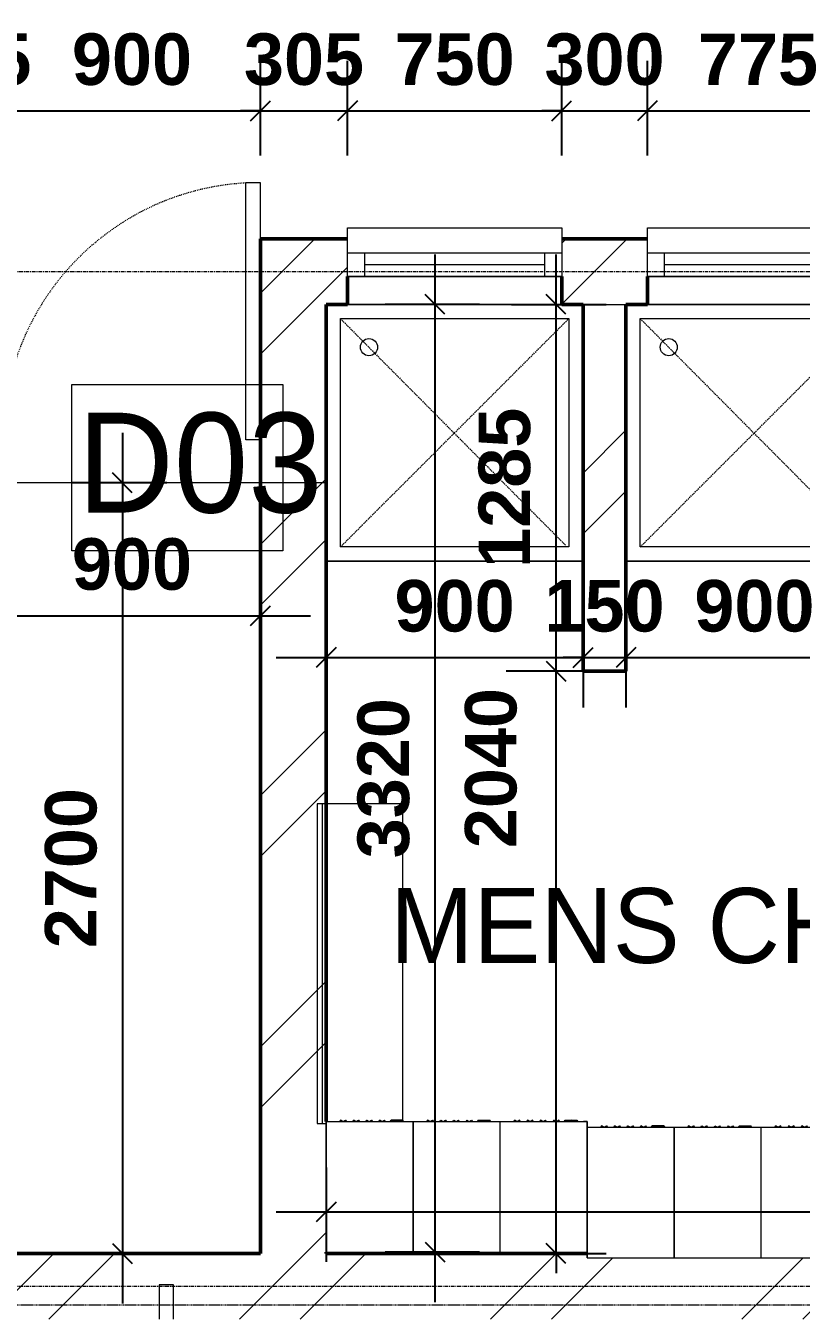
# Model space of a CAD drawing. Header units: inches. Extents: x 22 to 382261, y 22 to 371281.
# Drawn here: x 129322 to 132038, y 256378 to 260882 of the extents above; entities that cross this region are included whole.
import ezdxf

# ---------------------------------------------------------------- set-up
doc = ezdxf.new("R2010")
doc.units = ezdxf.units.IN
doc.header["$MEASUREMENT"] = 0
for name, pattern in [('Dash', [6.35, 3.175, -3.175]), ('Grid Line 1_2_', [22.225, 12.7, -3.175, 3.175, -3.175]), ('Hidden', [7.14375, 4.7625, -2.38125]), ('Hidden 1_8_', [4.7625, 3.175, -1.5875])]:
    doc.linetypes.add(name, pattern=pattern)
for name, color, linetype, lineweight in [('A-ANNO-DIMS', 211, 'Continuous', 9), ('A-AREA-IDEN', 2, 'Continuous', 9), ('A-DETL-HDLN', 90, 'Hidden 1_8_', 9), ('A-DOOR', 31, 'Continuous', 9), ('A-DOOR-HDLN', 31, 'Dash', 9), ('A-DOOR-IDEN', 31, 'Continuous', 9), ('A-FLOR', 192, 'Continuous', 9), ('A-GLAZ', 151, 'Continuous', 9), ('A-GLAZ-SILL', 1, 'Continuous', 9), ('A-WALL', 113, 'Continuous', 9), ('A-WALL-PATT', 111, 'Continuous', 9), ('G-IMPT', 8, 'Continuous', 9), ('I-WALL', 2, 'Continuous', 9), ('P-SANR-FIXT', 6, 'Continuous', 9), ('Q-CASE', 31, 'Continuous', 9), ('Q-SPCQ', 91, 'Continuous', 9), ('S-GRID', 1, 'Continuous', 9)]:
    doc.layers.add(name, color=color, linetype=linetype, lineweight=lineweight)
doc.styles.add('Arial_B_1', font='arialbd.ttf', dxfattribs={"height": 180.555556})
doc.styles.add('Gill Sans MT', font='GIL_____.TTF', dxfattribs={"height": 262.5})
doc.styles.add('Tw Cen MT Condensed', font='TCCM____.TTF', dxfattribs={"height": 1.35})
doc.dimstyles.new('1', dxfattribs={"dimscale": 304.8, "dimtxt": 178.545395, "dimasz": 0.227865, "dimexe": 0.574147, "dimexo": 0.0625, "dimgap": 0.287073, "dimtad": 1, "dimdec": 0, "dimzin": 0, "dimdsep": 46, "dimtxsty": 'Arial_B_1', "dimblk1": 'OBLIQUE', "dimblk2": 'OBLIQUE', "dimsah": 1, "dimcen": 0.09, "dimdle": 0.574147, "dimazin": 0, "dimtfac": 1, "dimtdec": 4, "dimtix": 1, "dimtmove": 0, "dimatfit": 3, "dimfxl": 0.574147, "dimfxlon": 1, "dimtvp": 1, "dimtolj": 1, "dimtzin": 0, "dimarcsym": 2})
doc.dimstyles.new('1_1', dxfattribs={"dimscale": 304.8, "dimtxt": 178.545395, "dimasz": 0.227865, "dimexe": 0.574147, "dimexo": 0.0625, "dimgap": 0.287073, "dimtad": 1, "dimdec": 0, "dimzin": 0, "dimdsep": 46, "dimtxsty": 'Arial_B_1', "dimblk1": 'OBLIQUE', "dimblk2": 'OBLIQUE', "dimsah": 1, "dimcen": 0.09, "dimdle": 0.574147, "dimazin": 0, "dimtfac": 1, "dimtdec": 4, "dimtix": 1, "dimtmove": 1, "dimatfit": 3, "dimfxl": 0.574147, "dimfxlon": 1, "dimtvp": 1, "dimtolj": 1, "dimtzin": 0, "dimarcsym": 2})
pattern_1 = [(45, (133937.6, 247897.3), (-440.033, 440.033), []), (45, (133937.6, 248564), (-440.033, 440.033), [])]

# ---------------------------------------------------------------- blocks, each defined once
blk = doc.blocks.new('Casework 9 - Casework 8-559231-01-Ground floor DIMENSION PLAN')
at = {"layer": 'Q-CASE'}
for p, q in [((-4098.8, 8573.2), (-4148.8, 8573.2)), ((-4148.8, 8573.2), (-4148.8, 8453.2)), ((-4098.8, 8453.2), (-4098.8, 8573.2))]:
    blk.add_line(p, q, dxfattribs=at)
blk = doc.blocks.new('Windows_Sgl_Plain - 750 by 600-438113-01-Ground floor DIMENSION PLAN')
at = {"layer": 'A-GLAZ'}
for p, q in [((-375, 9.5), (375, 9.5)), ((-375, -161), (-375, 9.5)), ((375, 9.5), (-375, 9.5)), ((-315, -73.5), (-315, 9.5)), ((315, 9.5), (315, -73.5)), ((375, 9.5), (375, -161)), ((-375, -73.5), (-375, -25.5)), ((-315, -32), (315, -32)), ((375, -25.5), (375, -73.5)), ((375, -73.5), (-375, -73.5)), ((375, -161), (-375, -161))]:
    blk.add_line(p, q, dxfattribs=at)
at = {"layer": 'A-GLAZ-SILL'}
for p, q in [((-375, -161), (-375, -124.7)), ((375, -124.7), (375, -161)), ((375, -161), (-375, -161))]:
    blk.add_line(p, q, dxfattribs=at)
blk = doc.blocks.new('Shower Tray _1_ - 900 x 1200mm Wide 2-V30-01-Ground floor DIMENSION PLAN')
at = {"layer": 'P-SANR-FIXT'}
for p, q in [((-450, 450), (-450, -450)), ((-375, 450), (-450, 450)), ((-450, -450), (-450, 450)), ((-450, 450), (-375, 450)), ((375, 450), (-375, 450)), ((-375, 450), (375, 450)), ((450, 450), (375, 450)), ((375, 450), (450, 450)), ((450, -450), (450, 450)), ((450, 450), (450, -450)), ((-400, -400), (-400, 400)), ((-400, 400), (400, 400)), ((400, 400), (400, -400)), ((400, -400), (-400, -400)), ((-450, -450), (450, -450)), ((450, -450), (-450, -450))]:
    blk.add_line(p, q, dxfattribs=at)
at = {"layer": 'P-SANR-FIXT', "linetype": 'Hidden'}
for p, q in [((-400, -400), (400, 400)), ((-400, 400), (389.3, -394.7))]:
    blk.add_line(p, q, dxfattribs=at)
at = {"layer": 'P-SANR-FIXT'}
blk.add_circle((-300, 300), 30, dxfattribs=at)
blk = doc.blocks.new('M_Single-Flush - 900 by 2100-683578-01-Ground floor DIMENSION PLAN')
at = {"layer": 'A-DOOR'}
for p, q in [((450, 975.2), (399, 975.2)), ((399, 75), (399, 975.2)), ((450, 75), (450, 975.2)), ((450, 75), (399, 75))]:
    blk.add_line(p, q, dxfattribs=at)
at = {"layer": 'A-DOOR-HDLN'}
blk.add_arc((450, 75), 901.7, 93.2424, 180, dxfattribs=at)
blk = doc.blocks.new('Locker08 - 12ZLKR08_dwg-783368-01-Ground floor DIMENSION PLAN')
at = {"layer": 'G-IMPT'}
for p, q in [((457.2, 914.4), (0, 914.4)), ((0, 914.4), (457.2, 914.4)), ((0, 914.4), (0, 609.6)), ((0, 914.4), (0, 609.6)), ((457.2, 914.4), (0, 914.4)), ((457.2, 914.4), (0, 914.4)), ((457.2, 914.4), (457.2, 609.6)), ((457.2, 914.4), (457.2, 901.7)), ((457.2, 901.7), (457.2, 622.3)), ((457.2, 866.5), (461.8, 863.1)), ((461.8, 863.1), (457.2, 866.5)), ((457.2, 854.9), (461.8, 863.1)), ((457.2, 854.9), (461.8, 846.6)), ((457.2, 843.2), (461.8, 846.6)), ((461.8, 846.6), (457.2, 843.2)), ((457.2, 820.8), (461.8, 817.4)), ((457.2, 820.8), (461.8, 817.4)), ((457.2, 809.2), (461.8, 817.4)), ((457.2, 809.2), (461.8, 800.9)), ((461.8, 800.9), (457.2, 797.4)), ((457.2, 797.4), (461.8, 800.9)), ((461.8, 771.7), (457.2, 775.1)), ((457.2, 775.1), (461.8, 771.7)), ((461.8, 771.7), (457.2, 763.4)), ((457.2, 763.4), (461.8, 755.2)), ((461.8, 755.2), (457.2, 751.7)), ((457.2, 751.7), (461.8, 755.2)), ((457.2, 729.4), (461.8, 726)), ((457.2, 729.4), (461.8, 726)), ((457.2, 717.7), (461.8, 726)), ((457.2, 717.7), (461.8, 709.5)), ((457.2, 706), (461.8, 709.5)), ((457.2, 706), (461.8, 709.5)), ((461.8, 680.3), (457.2, 683.7)), ((457.2, 683.7), (461.8, 680.3)), ((461.8, 680.3), (457.2, 672)), ((458.8, 688.9), (462.1, 686.4)), ((458.8, 682.5), (458.8, 688.9)), ((462.1, 646.4), (462.1, 686.4)), ((461.8, 663.7), (457.2, 672)), ((457.2, 660.3), (461.8, 663.7)), ((457.2, 660.3), (461.8, 663.7)), ((458.8, 669.1), (458.8, 674.8)), ((458.8, 643.9), (458.8, 661.5)), ((462.1, 646.4), (458.8, 643.9)), ((0, 609.6), (0, 304.8)), ((0, 609.6), (457.2, 609.6)), ((0, 609.6), (0, 304.8)), ((457.2, 609.6), (0, 609.6)), ((457.2, 609.6), (0, 609.6)), ((457.2, 622.3), (457.2, 609.6)), ((457.2, 609.6), (457.2, 304.8)), ((457.2, 609.6), (457.2, 596.9)), ((457.2, 596.9), (457.2, 317.5)), ((457.2, 561.7), (461.8, 558.3)), ((461.8, 558.3), (457.2, 561.7)), ((457.2, 550.1), (461.8, 558.3)), ((457.2, 550.1), (461.8, 541.8)), ((461.8, 541.8), (457.2, 538.4)), ((457.2, 538.4), (461.8, 541.8)), ((457.2, 516), (461.8, 512.6)), ((457.2, 516), (461.8, 512.6)), ((461.8, 512.6), (457.2, 504.4)), ((457.2, 504.4), (461.8, 496.1)), ((461.8, 496.1), (457.2, 492.6)), ((457.2, 492.6), (461.8, 496.1)), ((457.2, 470.3), (461.8, 466.9)), ((457.2, 470.3), (461.8, 466.9)), ((461.8, 466.9), (457.2, 458.6)), ((457.2, 458.6), (461.8, 450.4)), ((457.2, 446.9), (461.8, 450.4)), ((457.2, 446.9), (461.8, 450.4)), ((461.8, 421.2), (457.2, 424.6)), ((461.8, 421.2), (457.2, 424.6)), ((461.8, 421.2), (457.2, 412.9)), ((457.2, 412.9), (461.8, 404.7)), ((461.8, 404.7), (457.2, 401.2)), ((461.8, 404.7), (457.2, 401.2)), ((457.2, 378.9), (461.8, 375.5)), ((457.2, 378.9), (461.8, 375.5)), ((461.8, 375.5), (457.2, 367.2)), ((457.2, 367.2), (461.8, 358.9)), ((462.1, 381.6), (458.8, 384.1)), ((458.8, 377.7), (458.8, 384.1)), ((458.8, 364.3), (458.8, 370)), ((462.1, 381.6), (462.1, 341.6)), ((457.2, 355.5), (461.8, 358.9)), ((461.8, 358.9), (457.2, 355.5)), ((457.2, 317.5), (457.2, 304.8)), ((458.8, 339.1), (458.8, 356.7)), ((458.8, 339.1), (462.1, 341.6)), ((0, 304.8), (0, 0)), ((0, 304.8), (457.2, 304.8)), ((0, 304.8), (0, 0)), ((0, 304.8), (457.2, 304.8)), ((0, 304.8), (457.2, 304.8)), ((457.2, 304.8), (457.2, 0)), ((457.2, 304.8), (457.2, 292.1)), ((457.2, 292.1), (457.2, 12.7)), ((457.2, 256.9), (461.8, 253.5)), ((457.2, 256.9), (461.8, 253.5)), ((457.2, 245.3), (461.8, 253.5)), ((461.8, 237), (457.2, 245.3)), ((457.2, 233.6), (461.8, 237)), ((457.2, 233.6), (461.8, 237)), ((457.2, 211.2), (461.8, 207.8)), ((461.8, 207.8), (457.2, 211.2)), ((457.2, 199.6), (461.8, 207.8)), ((461.8, 191.3), (457.2, 199.6)), ((457.2, 187.8), (461.8, 191.3)), ((457.2, 187.8), (461.8, 191.3)), ((457.2, 165.5), (461.8, 162.1)), ((461.8, 162.1), (457.2, 165.5)), ((457.2, 153.8), (461.8, 162.1)), ((457.2, 153.8), (461.8, 145.6)), ((457.2, 142.1), (461.8, 145.6)), ((457.2, 142.1), (461.8, 145.6)), ((457.2, 119.8), (461.8, 116.4)), ((457.2, 119.8), (461.8, 116.4)), ((457.2, 108.1), (461.8, 116.4)), ((461.8, 99.9), (457.2, 108.1)), ((457.2, 96.4), (461.8, 99.9)), ((457.2, 96.4), (461.8, 99.9)), ((457.2, 74.1), (461.8, 70.7)), ((457.2, 74.1), (461.8, 70.7)), ((461.8, 70.7), (457.2, 62.4)), ((461.8, 54.1), (457.2, 62.4)), ((457.2, 50.7), (461.8, 54.1)), ((457.2, 50.7), (461.8, 54.1)), ((458.8, 79.3), (462.1, 76.8)), ((458.8, 79.3), (458.8, 72.9)), ((458.8, 65.2), (458.8, 59.5)), ((458.8, 51.9), (458.8, 34.3)), ((462.1, 76.8), (462.1, 36.8)), ((0, 0), (457.2, 0)), ((457.2, 0), (0, 0)), ((457.2, 0), (457.2, 12.7)), ((462.1, 36.8), (458.8, 34.3))]:
    blk.add_line(p, q, dxfattribs=at)
blk = doc.blocks.new('Locker08 - Locker08-783374-01-Ground floor DIMENSION PLAN')
blk.add_blockref('Locker08 - 12ZLKR08_dwg-783368-01-Ground floor DIMENSION PLAN', (0, 0))
blk = doc.blocks.new('Locker08 - 12ZLKR08_dwg-V108-01-Ground floor DIMENSION PLAN')
at = {"layer": 'G-IMPT'}
for p, q in [((0, 914.4), (457.2, 914.4)), ((0, 914.4), (0, 609.6)), ((0, 914.4), (0, 609.6)), ((457.2, 914.4), (0, 914.4)), ((457.2, 914.4), (457.2, 609.6)), ((457.2, 914.4), (457.2, 901.7)), ((457.2, 901.7), (457.2, 622.3)), ((457.2, 866.5), (461.8, 863.1)), ((461.8, 863.1), (457.2, 866.5)), ((457.2, 854.9), (461.8, 863.1)), ((457.2, 854.9), (461.8, 846.6)), ((457.2, 843.2), (461.8, 846.6)), ((461.8, 846.6), (457.2, 843.2)), ((457.2, 820.8), (461.8, 817.4)), ((457.2, 820.8), (461.8, 817.4)), ((457.2, 809.2), (461.8, 817.4)), ((457.2, 809.2), (461.8, 800.9)), ((461.8, 800.9), (457.2, 797.4)), ((457.2, 797.4), (461.8, 800.9)), ((461.8, 771.7), (457.2, 775.1)), ((457.2, 775.1), (461.8, 771.7)), ((461.8, 771.7), (457.2, 763.4)), ((457.2, 763.4), (461.8, 755.2)), ((461.8, 755.2), (457.2, 751.7)), ((457.2, 751.7), (461.8, 755.2)), ((457.2, 729.4), (461.8, 726)), ((457.2, 729.4), (461.8, 726)), ((457.2, 717.7), (461.8, 726)), ((457.2, 717.7), (461.8, 709.5)), ((457.2, 706), (461.8, 709.5)), ((457.2, 706), (461.8, 709.5)), ((461.8, 680.3), (457.2, 683.7)), ((457.2, 683.7), (461.8, 680.3)), ((461.8, 680.3), (457.2, 672)), ((458.8, 688.9), (462.1, 686.4)), ((458.8, 682.5), (458.8, 688.9)), ((462.1, 646.4), (462.1, 686.4)), ((461.8, 663.7), (457.2, 672)), ((457.2, 660.3), (461.8, 663.7)), ((457.2, 660.3), (461.8, 663.7)), ((458.8, 669.1), (458.8, 674.8)), ((458.8, 643.9), (458.8, 661.5)), ((462.1, 646.4), (458.8, 643.9)), ((0, 609.6), (0, 304.8)), ((0, 609.6), (457.2, 609.6)), ((0, 609.6), (0, 304.8)), ((457.2, 609.6), (0, 609.6)), ((457.2, 609.6), (0, 609.6)), ((457.2, 622.3), (457.2, 609.6)), ((457.2, 609.6), (457.2, 304.8)), ((457.2, 609.6), (457.2, 596.9)), ((457.2, 596.9), (457.2, 317.5)), ((457.2, 561.7), (461.8, 558.3)), ((461.8, 558.3), (457.2, 561.7)), ((457.2, 550.1), (461.8, 558.3)), ((457.2, 550.1), (461.8, 541.8)), ((461.8, 541.8), (457.2, 538.4)), ((457.2, 538.4), (461.8, 541.8)), ((457.2, 516), (461.8, 512.6)), ((457.2, 516), (461.8, 512.6)), ((461.8, 512.6), (457.2, 504.4)), ((457.2, 504.4), (461.8, 496.1)), ((461.8, 496.1), (457.2, 492.6)), ((457.2, 492.6), (461.8, 496.1)), ((457.2, 470.3), (461.8, 466.9)), ((457.2, 470.3), (461.8, 466.9)), ((461.8, 466.9), (457.2, 458.6)), ((457.2, 458.6), (461.8, 450.4)), ((457.2, 446.9), (461.8, 450.4)), ((457.2, 446.9), (461.8, 450.4)), ((461.8, 421.2), (457.2, 424.6)), ((461.8, 421.2), (457.2, 424.6)), ((461.8, 421.2), (457.2, 412.9)), ((457.2, 412.9), (461.8, 404.7)), ((461.8, 404.7), (457.2, 401.2)), ((461.8, 404.7), (457.2, 401.2)), ((457.2, 378.9), (461.8, 375.5)), ((457.2, 378.9), (461.8, 375.5)), ((461.8, 375.5), (457.2, 367.2)), ((457.2, 367.2), (461.8, 358.9)), ((462.1, 381.6), (458.8, 384.1)), ((458.8, 377.7), (458.8, 384.1)), ((458.8, 364.3), (458.8, 370)), ((462.1, 381.6), (462.1, 341.6)), ((457.2, 355.5), (461.8, 358.9)), ((461.8, 358.9), (457.2, 355.5)), ((457.2, 317.5), (457.2, 304.8)), ((458.8, 339.1), (458.8, 356.7)), ((458.8, 339.1), (462.1, 341.6)), ((0, 304.8), (0, 0)), ((0, 304.8), (457.2, 304.8)), ((0, 304.8), (0, 0)), ((0, 304.8), (457.2, 304.8)), ((0, 304.8), (457.2, 304.8)), ((457.2, 304.8), (457.2, 0)), ((457.2, 304.8), (457.2, 292.1)), ((457.2, 292.1), (457.2, 12.7)), ((457.2, 256.9), (461.8, 253.5)), ((457.2, 256.9), (461.8, 253.5)), ((457.2, 245.3), (461.8, 253.5)), ((461.8, 237), (457.2, 245.3)), ((457.2, 233.6), (461.8, 237)), ((457.2, 233.6), (461.8, 237)), ((457.2, 211.2), (461.8, 207.8)), ((461.8, 207.8), (457.2, 211.2)), ((457.2, 199.6), (461.8, 207.8)), ((461.8, 191.3), (457.2, 199.6)), ((457.2, 187.8), (461.8, 191.3)), ((457.2, 187.8), (461.8, 191.3)), ((457.2, 165.5), (461.8, 162.1)), ((461.8, 162.1), (457.2, 165.5)), ((457.2, 153.8), (461.8, 162.1)), ((457.2, 153.8), (461.8, 145.6)), ((457.2, 142.1), (461.8, 145.6)), ((457.2, 142.1), (461.8, 145.6)), ((457.2, 119.8), (461.8, 116.4)), ((457.2, 119.8), (461.8, 116.4)), ((457.2, 108.1), (461.8, 116.4)), ((461.8, 99.9), (457.2, 108.1)), ((457.2, 96.4), (461.8, 99.9)), ((457.2, 96.4), (461.8, 99.9)), ((457.2, 74.1), (461.8, 70.7)), ((457.2, 74.1), (461.8, 70.7)), ((461.8, 70.7), (457.2, 62.4)), ((461.8, 54.1), (457.2, 62.4)), ((457.2, 50.7), (461.8, 54.1)), ((457.2, 50.7), (461.8, 54.1)), ((458.8, 79.3), (462.1, 76.8)), ((458.8, 79.3), (458.8, 72.9)), ((458.8, 65.2), (458.8, 59.5)), ((458.8, 51.9), (458.8, 34.3)), ((462.1, 76.8), (462.1, 36.8)), ((0, 0), (457.2, 0)), ((457.2, 0), (0, 0)), ((457.2, 0), (457.2, 12.7)), ((462.1, 36.8), (458.8, 34.3))]:
    blk.add_line(p, q, dxfattribs=at)
blk = doc.blocks.new('Locker08 - Locker08-V109-01-Ground floor DIMENSION PLAN')
blk.add_blockref('Locker08 - 12ZLKR08_dwg-V108-01-Ground floor DIMENSION PLAN', (0, 0))
blk = doc.blocks.new('Vanity Counter Top - 250-788077-01-Ground floor DIMENSION PLAN')
at = {"layer": 'Q-CASE'}
for p, q in [((-80.5, 0), (-1200.5, 0)), ((-1200.5, 0), (-1200.5, -31.7)), ((-80.5, -31.7), (-80.5, 0)), ((-1200.5, -19.1), (-80.5, -19.1)), ((-80.5, -300), (-80.5, -31.7)), ((-1188.7, -300), (-80.5, -300))]:
    blk.add_line(p, q, dxfattribs=at)
blk = doc.blocks.new('_Oblique')
at = {"color": 0, "linetype": 'ByBlock', "lineweight": -2}
blk.add_line((-0.5, -0.5), (0.5, 0.5), dxfattribs=at)
blk = doc.blocks.new('*D4489')
at = {"layer": 'A-ANNO-DIMS', "color": 0, "lineweight": -2, "transparency": 16777216}
for p, q in [((129018.8, 260427.5), (129018.8, 260758.4)), ((129243.8, 260427.5), (129243.8, 260758.4)), ((129018.8, 260583.4), (128949.4, 260583.4)), ((129018.8, 260583.4), (129243.8, 260583.4)), ((129243.8, 260583.4), (129313.3, 260583.4))]:
    blk.add_line(p, q, dxfattribs=at)
at = {"layer": 'Defpoints', "color": 0, "transparency": 16777216}
for p in [(129243.8, 260583.4), (129018.8, 260408.4), (129243.8, 260408.4)]:
    blk.add_point(p, dxfattribs=at)
at = {"layer": 'A-ANNO-DIMS', "color": 0, "lineweight": -2, "transparency": 16777216, "xscale": 69.45312499999999, "yscale": 69.45312499999999, "zscale": 69.45312499999999}
blk.add_blockref('_Oblique', (129018.8, 260583.4), dxfattribs=at)
at = {"layer": 'A-ANNO-DIMS', "color": 0, "lineweight": -2, "transparency": 16777216, "xscale": 69.45312499999999, "yscale": 69.45312499999999, "zscale": 69.45312499999999, "rotation": 180}
blk.add_blockref('_Oblique', (129243.8, 260583.4), dxfattribs=at)
at = {"layer": 'A-ANNO-DIMS', "color": 0, "transparency": 16777216, "insert": (129131.3, 260763.1), "char_height": 180.56, "width": 489.725, "attachment_point": 5, "style": 'Arial_B_1'}
blk.add_mtext('\\A1;225', dxfattribs=at)
blk = doc.blocks.new('*D4490')
at = {"layer": 'A-ANNO-DIMS', "color": 0, "lineweight": -2, "transparency": 16777216}
for p, q in [((129243.8, 260427.5), (129243.8, 260758.4)), ((130143.8, 260427.5), (130143.8, 260758.4)), ((129068.8, 260583.4), (130318.8, 260583.4))]:
    blk.add_line(p, q, dxfattribs=at)
at = {"layer": 'Defpoints', "color": 0, "transparency": 16777216}
for p in [(130143.8, 260583.4), (129243.8, 260408.4), (130143.8, 260408.4)]:
    blk.add_point(p, dxfattribs=at)
at = {"layer": 'A-ANNO-DIMS', "color": 0, "lineweight": -2, "transparency": 16777216, "xscale": 69.45312499999999, "yscale": 69.45312499999999, "zscale": 69.45312499999999, "rotation": 180}
blk.add_blockref('_Oblique', (129243.8, 260583.4), dxfattribs=at)
at = {"layer": 'A-ANNO-DIMS', "color": 0, "lineweight": -2, "transparency": 16777216, "xscale": 69.45312499999999, "yscale": 69.45312499999999, "zscale": 69.45312499999999}
blk.add_blockref('_Oblique', (130143.8, 260583.4), dxfattribs=at)
at = {"layer": 'A-ANNO-DIMS', "color": 0, "transparency": 16777216, "insert": (129693.8, 260763.2), "char_height": 180.56, "width": 489.725, "attachment_point": 5, "style": 'Arial_B_1'}
blk.add_mtext('\\A1;900', dxfattribs=at)
blk = doc.blocks.new('*D4491')
at = {"layer": 'A-ANNO-DIMS', "color": 0, "lineweight": -2, "transparency": 16777216}
for p, q in [((130143.8, 260427.5), (130143.8, 260758.4)), ((130448.8, 260427.5), (130448.8, 260758.4)), ((130143.8, 260583.4), (130074.4, 260583.4)), ((130143.8, 260583.4), (130448.8, 260583.4)), ((130448.8, 260583.4), (130518.3, 260583.4))]:
    blk.add_line(p, q, dxfattribs=at)
at = {"layer": 'Defpoints', "color": 0, "transparency": 16777216}
for p in [(130448.8, 260583.4), (130143.8, 260408.4), (130448.8, 260408.4)]:
    blk.add_point(p, dxfattribs=at)
at = {"layer": 'A-ANNO-DIMS', "color": 0, "lineweight": -2, "transparency": 16777216, "xscale": 69.45312499999999, "yscale": 69.45312499999999, "zscale": 69.45312499999999}
blk.add_blockref('_Oblique', (130143.8, 260583.4), dxfattribs=at)
at = {"layer": 'A-ANNO-DIMS', "color": 0, "lineweight": -2, "transparency": 16777216, "xscale": 69.45312499999999, "yscale": 69.45312499999999, "zscale": 69.45312499999999, "rotation": 180}
blk.add_blockref('_Oblique', (130448.8, 260583.4), dxfattribs=at)
at = {"layer": 'A-ANNO-DIMS', "color": 0, "transparency": 16777216, "insert": (130296.3, 260763.1), "char_height": 180.56, "width": 489.725, "attachment_point": 5, "style": 'Arial_B_1'}
blk.add_mtext('\\A1;305', dxfattribs=at)
blk = doc.blocks.new('*D4492')
at = {"layer": 'A-ANNO-DIMS', "color": 0, "lineweight": -2, "transparency": 16777216}
for p, q in [((130448.8, 260427.5), (130448.8, 260758.4)), ((131198.8, 260427.5), (131198.8, 260758.4)), ((130273.8, 260583.4), (131373.8, 260583.4))]:
    blk.add_line(p, q, dxfattribs=at)
at = {"layer": 'Defpoints', "color": 0, "transparency": 16777216}
for p in [(131198.8, 260583.4), (130448.8, 260408.4), (131198.8, 260408.4)]:
    blk.add_point(p, dxfattribs=at)
at = {"layer": 'A-ANNO-DIMS', "color": 0, "lineweight": -2, "transparency": 16777216, "xscale": 69.45312499999999, "yscale": 69.45312499999999, "zscale": 69.45312499999999, "rotation": 180}
blk.add_blockref('_Oblique', (130448.8, 260583.4), dxfattribs=at)
at = {"layer": 'A-ANNO-DIMS', "color": 0, "lineweight": -2, "transparency": 16777216, "xscale": 69.45312499999999, "yscale": 69.45312499999999, "zscale": 69.45312499999999}
blk.add_blockref('_Oblique', (131198.8, 260583.4), dxfattribs=at)
at = {"layer": 'A-ANNO-DIMS', "color": 0, "transparency": 16777216, "insert": (130823.8, 260763.1), "char_height": 180.56, "width": 489.725, "attachment_point": 5, "style": 'Arial_B_1'}
blk.add_mtext('\\A1;750', dxfattribs=at)
blk = doc.blocks.new('*D4493')
at = {"layer": 'A-ANNO-DIMS', "color": 0, "lineweight": -2, "transparency": 16777216}
for p, q in [((131198.8, 260427.5), (131198.8, 260758.4)), ((131498.8, 260427.5), (131498.8, 260758.4)), ((131198.8, 260583.4), (131129.4, 260583.4)), ((131198.8, 260583.4), (131498.8, 260583.4)), ((131498.8, 260583.4), (131568.3, 260583.4))]:
    blk.add_line(p, q, dxfattribs=at)
at = {"layer": 'Defpoints', "color": 0, "transparency": 16777216}
for p in [(131498.8, 260583.4), (131198.8, 260408.4), (131498.8, 260408.4)]:
    blk.add_point(p, dxfattribs=at)
at = {"layer": 'A-ANNO-DIMS', "color": 0, "lineweight": -2, "transparency": 16777216, "xscale": 69.45312499999999, "yscale": 69.45312499999999, "zscale": 69.45312499999999}
blk.add_blockref('_Oblique', (131198.8, 260583.4), dxfattribs=at)
at = {"layer": 'A-ANNO-DIMS', "color": 0, "lineweight": -2, "transparency": 16777216, "xscale": 69.45312499999999, "yscale": 69.45312499999999, "zscale": 69.45312499999999, "rotation": 180}
blk.add_blockref('_Oblique', (131498.8, 260583.4), dxfattribs=at)
at = {"layer": 'A-ANNO-DIMS', "color": 0, "transparency": 16777216, "insert": (131348.8, 260763.1), "char_height": 180.56, "width": 489.725, "attachment_point": 5, "style": 'Arial_B_1'}
blk.add_mtext('\\A1;300', dxfattribs=at)
blk = doc.blocks.new('*D4494')
at = {"layer": 'A-ANNO-DIMS', "color": 0, "lineweight": -2, "transparency": 16777216}
for p, q in [((131498.8, 260427.5), (131498.8, 260758.4)), ((132273.8, 260427.5), (132273.8, 260758.4)), ((131323.8, 260583.4), (132448.8, 260583.4))]:
    blk.add_line(p, q, dxfattribs=at)
at = {"layer": 'Defpoints', "color": 0, "transparency": 16777216}
for p in [(132273.8, 260583.4), (131498.8, 260408.4), (132273.8, 260408.4)]:
    blk.add_point(p, dxfattribs=at)
at = {"layer": 'A-ANNO-DIMS', "color": 0, "lineweight": -2, "transparency": 16777216, "xscale": 69.45312499999999, "yscale": 69.45312499999999, "zscale": 69.45312499999999, "rotation": 180}
blk.add_blockref('_Oblique', (131498.8, 260583.4), dxfattribs=at)
at = {"layer": 'A-ANNO-DIMS', "color": 0, "lineweight": -2, "transparency": 16777216, "xscale": 69.45312499999999, "yscale": 69.45312499999999, "zscale": 69.45312499999999}
blk.add_blockref('_Oblique', (132273.8, 260583.4), dxfattribs=at)
at = {"layer": 'A-ANNO-DIMS', "color": 0, "transparency": 16777216, "insert": (131886.3, 260762.7), "char_height": 180.56, "width": 489.725, "attachment_point": 5, "style": 'Arial_B_1'}
blk.add_mtext('\\A1;775', dxfattribs=at)
blk = doc.blocks.new('*D4551')
at = {"layer": 'A-ANNO-DIMS', "color": 0, "lineweight": -2, "transparency": 16777216}
for p, q in [((130373.8, 256882), (130373.8, 256551)), ((134423.8, 256882), (134423.8, 256551)), ((130198.8, 256726), (134598.8, 256726))]:
    blk.add_line(p, q, dxfattribs=at)
at = {"layer": 'Defpoints', "color": 0, "transparency": 16777216}
for p in [(130373.8, 256901), (134423.8, 256901), (134423.8, 256726)]:
    blk.add_point(p, dxfattribs=at)
at = {"layer": 'A-ANNO-DIMS', "color": 0, "lineweight": -2, "transparency": 16777216, "xscale": 69.45312499999999, "yscale": 69.45312499999999, "zscale": 69.45312499999999, "rotation": 180}
blk.add_blockref('_Oblique', (130373.8, 256726), dxfattribs=at)
at = {"layer": 'A-ANNO-DIMS', "color": 0, "lineweight": -2, "transparency": 16777216, "xscale": 69.45312499999999, "yscale": 69.45312499999999, "zscale": 69.45312499999999}
blk.add_blockref('_Oblique', (134423.8, 256726), dxfattribs=at)
at = {"layer": 'A-ANNO-DIMS', "color": 0, "transparency": 16777216, "insert": (132398.8, 256905.7), "char_height": 180.56, "width": 652.966, "attachment_point": 5, "style": 'Arial_B_1'}
blk.add_mtext('\\A1;4050', dxfattribs=at)
blk = doc.blocks.new('*D4552')
at = {"layer": 'A-ANNO-DIMS', "color": 0, "lineweight": -2, "transparency": 16777216}
for p, q in [((130755, 260080.5), (130755, 256410.5)), ((130910.9, 259905.5), (130580, 259905.5)), ((130910.9, 256585.5), (130580, 256585.5))]:
    blk.add_line(p, q, dxfattribs=at)
at = {"layer": 'Defpoints', "color": 0, "transparency": 16777216}
for p in [(130930, 259905.5), (130755, 256585.5), (130930, 256585.5)]:
    blk.add_point(p, dxfattribs=at)
at = {"layer": 'A-ANNO-DIMS', "color": 0, "lineweight": -2, "transparency": 16777216, "xscale": 69.45312499999999, "yscale": 69.45312499999999, "zscale": 69.45312499999999}
for p, rotation in [((130755, 259905.5), 90), ((130755, 256585.5), 270)]:
    blk.add_blockref('_Oblique', p, dxfattribs=dict(at, rotation=rotation))
at = {"layer": 'A-ANNO-DIMS', "color": 0, "transparency": 16777216, "insert": (130575.3, 258245.5), "char_height": 180.56, "width": 652.966, "attachment_point": 5, "rotation": 90, "style": 'Arial_B_1'}
blk.add_mtext('\\A1;3320', dxfattribs=at)
blk = doc.blocks.new('*D4553')
at = {"layer": 'A-ANNO-DIMS', "color": 0, "lineweight": -2, "transparency": 16777216}
for p, q in [((130373.8, 258824.4), (130373.8, 258493.4)), ((131273.8, 258824.4), (131273.8, 258493.4)), ((130198.8, 258668.4), (131448.8, 258668.4))]:
    blk.add_line(p, q, dxfattribs=at)
at = {"layer": 'Defpoints', "color": 0, "transparency": 16777216}
for p in [(130373.8, 258843.4), (131273.8, 258843.4), (131273.8, 258668.4)]:
    blk.add_point(p, dxfattribs=at)
at = {"layer": 'A-ANNO-DIMS', "color": 0, "lineweight": -2, "transparency": 16777216, "xscale": 69.45312499999999, "yscale": 69.45312499999999, "zscale": 69.45312499999999, "rotation": 180}
blk.add_blockref('_Oblique', (130373.8, 258668.4), dxfattribs=at)
at = {"layer": 'A-ANNO-DIMS', "color": 0, "lineweight": -2, "transparency": 16777216, "xscale": 69.45312499999999, "yscale": 69.45312499999999, "zscale": 69.45312499999999}
blk.add_blockref('_Oblique', (131273.8, 258668.4), dxfattribs=at)
at = {"layer": 'A-ANNO-DIMS', "color": 0, "transparency": 16777216, "insert": (130823.8, 258848.2), "char_height": 180.56, "width": 489.725, "attachment_point": 5, "style": 'Arial_B_1'}
blk.add_mtext('\\A1;900', dxfattribs=at)
blk = doc.blocks.new('*D4554')
at = {"layer": 'A-ANNO-DIMS', "color": 0, "lineweight": -2, "transparency": 16777216}
for p, q in [((131273.8, 258824.4), (131273.8, 258493.4)), ((131423.8, 258824.4), (131423.8, 258493.4)), ((131273.8, 258668.4), (131204.4, 258668.4)), ((131273.8, 258668.4), (131423.8, 258668.4)), ((131423.8, 258668.4), (131493.3, 258668.4))]:
    blk.add_line(p, q, dxfattribs=at)
at = {"layer": 'Defpoints', "color": 0, "transparency": 16777216}
for p in [(131273.8, 258843.4), (131423.8, 258843.4), (131423.8, 258668.4)]:
    blk.add_point(p, dxfattribs=at)
at = {"layer": 'A-ANNO-DIMS', "color": 0, "lineweight": -2, "transparency": 16777216, "xscale": 69.45312499999999, "yscale": 69.45312499999999, "zscale": 69.45312499999999}
blk.add_blockref('_Oblique', (131273.8, 258668.4), dxfattribs=at)
at = {"layer": 'A-ANNO-DIMS', "color": 0, "lineweight": -2, "transparency": 16777216, "xscale": 69.45312499999999, "yscale": 69.45312499999999, "zscale": 69.45312499999999, "rotation": 180}
blk.add_blockref('_Oblique', (131423.8, 258668.4), dxfattribs=at)
at = {"layer": 'A-ANNO-DIMS', "color": 0, "transparency": 16777216, "insert": (131348.8, 258848.1), "char_height": 180.56, "width": 489.725, "attachment_point": 5, "style": 'Arial_B_1'}
blk.add_mtext('\\A1;150', dxfattribs=at)
blk = doc.blocks.new('*D4555')
at = {"layer": 'A-ANNO-DIMS', "color": 0, "lineweight": -2, "transparency": 16777216}
for p, q in [((131423.8, 258824.4), (131423.8, 258493.4)), ((132323.8, 258824.4), (132323.8, 258493.4)), ((131248.8, 258668.4), (132498.8, 258668.4))]:
    blk.add_line(p, q, dxfattribs=at)
at = {"layer": 'Defpoints', "color": 0, "transparency": 16777216}
for p in [(131423.8, 258843.4), (132323.8, 258843.4), (132323.8, 258668.4)]:
    blk.add_point(p, dxfattribs=at)
at = {"layer": 'A-ANNO-DIMS', "color": 0, "lineweight": -2, "transparency": 16777216, "xscale": 69.45312499999999, "yscale": 69.45312499999999, "zscale": 69.45312499999999, "rotation": 180}
blk.add_blockref('_Oblique', (131423.8, 258668.4), dxfattribs=at)
at = {"layer": 'A-ANNO-DIMS', "color": 0, "lineweight": -2, "transparency": 16777216, "xscale": 69.45312499999999, "yscale": 69.45312499999999, "zscale": 69.45312499999999}
blk.add_blockref('_Oblique', (132323.8, 258668.4), dxfattribs=at)
at = {"layer": 'A-ANNO-DIMS', "color": 0, "transparency": 16777216, "insert": (131873.8, 258848.2), "char_height": 180.56, "width": 489.725, "attachment_point": 5, "style": 'Arial_B_1'}
blk.add_mtext('\\A1;900', dxfattribs=at)
blk = doc.blocks.new('*D4646')
at = {"layer": 'A-ANNO-DIMS', "color": 0, "lineweight": -2, "transparency": 16777216}
for p, q in [((131179, 258620.5), (131179, 258689.9)), ((131334.9, 258620.5), (131004, 258620.5)), ((131179, 256580.5), (131179, 258620.5)), ((131179, 256580.5), (131179, 258620.5)), ((131023, 256580.5), (131354, 256580.5)), ((131179, 256580.5), (131179, 256511))]:
    blk.add_line(p, q, dxfattribs=at)
at = {"layer": 'Defpoints', "color": 0, "transparency": 16777216}
for p in [(131179, 258620.5), (131354, 258620.5), (131004, 256580.5)]:
    blk.add_point(p, dxfattribs=at)
at = {"layer": 'A-ANNO-DIMS', "color": 0, "lineweight": -2, "transparency": 16777216, "xscale": 69.45312499999999, "yscale": 69.45312499999999, "zscale": 69.45312499999999}
for p, rotation in [((131179, 258620.5), 270), ((131179, 256580.5), 90)]:
    blk.add_blockref('_Oblique', p, dxfattribs=dict(at, rotation=rotation))
at = {"layer": 'A-ANNO-DIMS', "color": 0, "transparency": 16777216, "insert": (130859.9, 258000.4), "char_height": 180.56, "width": 652.966, "attachment_point": 1, "rotation": 90, "line_spacing_factor": 0.941778, "style": 'Arial_B_1'}
blk.add_mtext('\\A1;2040', dxfattribs=at)
blk = doc.blocks.new('*D4647')
at = {"layer": 'A-ANNO-DIMS', "color": 0, "lineweight": -2, "transparency": 16777216}
for p, q in [((131179, 258445.5), (131179, 260080.5)), ((131023, 259905.5), (131354, 259905.5)), ((131334.9, 258620.5), (131004, 258620.5))]:
    blk.add_line(p, q, dxfattribs=at)
at = {"layer": 'Defpoints', "color": 0, "transparency": 16777216}
for p in [(131004, 259905.5), (131179, 259905.5), (131354, 258620.5)]:
    blk.add_point(p, dxfattribs=at)
at = {"layer": 'A-ANNO-DIMS', "color": 0, "lineweight": -2, "transparency": 16777216, "xscale": 69.45312499999999, "yscale": 69.45312499999999, "zscale": 69.45312499999999}
for p, rotation in [((131179, 259905.5), 90), ((131179, 258620.5), 270)]:
    blk.add_blockref('_Oblique', p, dxfattribs=dict(at, rotation=rotation))
at = {"layer": 'A-ANNO-DIMS', "color": 0, "transparency": 16777216, "insert": (130999.2, 259263), "char_height": 180.56, "width": 652.966, "attachment_point": 5, "rotation": 90, "style": 'Arial_B_1'}
blk.add_mtext('\\A1;1285', dxfattribs=at)
blk = doc.blocks.new('M_Door Tag1 - M_Door Tag 2-910938-01-Ground floor DIMENSION PLAN')
at = {"layer": 'A-DOOR-IDEN'}
for p, q in [((-1.206, 1.536), (3.019, 1.536)), ((-1.206, -1.791), (-1.206, 1.536)), ((3.019, 1.536), (3.019, -1.791)), ((3.019, -1.791), (-1.206, -1.791))]:
    blk.add_line(p, q, dxfattribs=at)
blk = doc.blocks.new('*D4658')
at = {"layer": 'A-ANNO-DIMS', "color": 0, "lineweight": -2, "transparency": 16777216}
for p, q in [((129660.3, 259455.5), (129660.3, 256405.5)), ((129816.2, 259280.5), (129485.3, 259280.5)), ((129816.2, 256580.5), (129485.3, 256580.5))]:
    blk.add_line(p, q, dxfattribs=at)
at = {"layer": 'Defpoints', "color": 0, "transparency": 16777216}
for p in [(129835.3, 259280.5), (129660.3, 256580.5), (129835.3, 256580.5)]:
    blk.add_point(p, dxfattribs=at)
at = {"layer": 'A-ANNO-DIMS', "color": 0, "lineweight": -2, "transparency": 16777216, "xscale": 69.45312499999999, "yscale": 69.45312499999999, "zscale": 69.45312499999999}
for p, rotation in [((129660.3, 259280.5), 90), ((129660.3, 256580.5), 270)]:
    blk.add_blockref('_Oblique', p, dxfattribs=dict(at, rotation=rotation))
at = {"layer": 'A-ANNO-DIMS', "color": 0, "transparency": 16777216, "insert": (129480.6, 257930.5), "char_height": 180.56, "width": 652.966, "attachment_point": 5, "rotation": 90, "style": 'Arial_B_1'}
blk.add_mtext('\\A1;2700', dxfattribs=at)
blk = doc.blocks.new('*D4659')
at = {"layer": 'A-ANNO-DIMS', "color": 0, "lineweight": -2, "transparency": 16777216}
for p, q in [((129243.8, 258970.8), (129243.8, 258639.8)), ((130143.8, 258970.8), (130143.8, 258639.8)), ((129068.8, 258814.8), (130318.8, 258814.8))]:
    blk.add_line(p, q, dxfattribs=at)
at = {"layer": 'Defpoints', "color": 0, "transparency": 16777216}
for p in [(129243.8, 258989.8), (130143.8, 258989.8), (130143.8, 258814.8)]:
    blk.add_point(p, dxfattribs=at)
at = {"layer": 'A-ANNO-DIMS', "color": 0, "lineweight": -2, "transparency": 16777216, "xscale": 69.45312499999999, "yscale": 69.45312499999999, "zscale": 69.45312499999999, "rotation": 180}
blk.add_blockref('_Oblique', (129243.8, 258814.8), dxfattribs=at)
at = {"layer": 'A-ANNO-DIMS', "color": 0, "lineweight": -2, "transparency": 16777216, "xscale": 69.45312499999999, "yscale": 69.45312499999999, "zscale": 69.45312499999999}
blk.add_blockref('_Oblique', (130143.8, 258814.8), dxfattribs=at)
at = {"layer": 'A-ANNO-DIMS', "color": 0, "transparency": 16777216, "insert": (129693.8, 258994.6), "char_height": 180.56, "width": 489.725, "attachment_point": 5, "style": 'Arial_B_1'}
blk.add_mtext('\\A1;900', dxfattribs=at)

msp = doc.modelspace()

# ---------------------------------------------------------------- hatches: boundary and pattern name
at = {"layer": 'A-WALL-PATT'}
h = msp.add_hatch(dxfattribs=at)
h.set_pattern_fill('FP_1', color=256, style=0, pattern_type=2)
h.set_pattern_definition(pattern_1)
h.paths.add_polyline_path([(130143.8, 259905.5), (130448.8, 259905.5), (130448.8, 260135.5), (130143.8, 260135.5)])
h.paths.add_polyline_path([(133598.8, 259905.5), (133598.8, 260135.5), (133298.8, 260135.5), (133298.8, 259905.5), (133523.8, 259905.5)])
h.paths.add_polyline_path([(144988.8, 259905.5), (145063.8, 259905.5), (145063.8, 260135.5), (144408.8, 260135.5), (144408.8, 259905.5), (144943.2, 259905.5)])
h.paths.add_polyline_path([(135403.8, 259905.5), (135403.8, 260135.5), (134348.8, 260135.5), (134348.8, 259905.5), (134573.8, 259905.5)])
h.paths.add_polyline_path([(131198.8, 259905.5), (131498.8, 259905.5), (131498.8, 260135.5), (131198.8, 260135.5), (131198.8, 260002.5)])
h.paths.add_polyline_path([(143043.8, 259905.5), (143208.8, 259905.5), (143208.8, 260135.5), (142298.8, 260135.5), (142298.8, 259905.5), (142893.8, 259905.5)])
h.paths.add_polyline_path([(132248.8, 259905.5), (132548.8, 259905.5), (132548.8, 260135.5), (132248.8, 260135.5), (132248.8, 260002.5)])
h.paths.add_polyline_path([(141098.8, 259905.5), (141098.8, 260135.5), (140868.8, 260135.5), (140868.8, 259905.5)])
h.paths.add_polyline_path([(136153.8, 259905.5), (136443.8, 259905.5), (136443.8, 260135.5), (136153.8, 260135.5), (136153.8, 260002.5)])
h.paths.add_polyline_path([(138543.8, 259905.5), (138543.8, 260135.5), (138243.8, 260135.5), (138243.8, 259905.5)])
h.paths.add_polyline_path([(139668.8, 259905.5), (139668.8, 260135.5), (139293.8, 260135.5), (139293.8, 259905.5)])
h.paths.add_polyline_path([(137493.8, 259905.5), (137493.8, 260135.5), (137193.8, 260135.5), (137193.8, 259905.5), (137343.8, 259905.5)])
h = msp.add_hatch(dxfattribs=at)
h.set_pattern_fill('FP_1', color=256, style=0, pattern_type=2)
h.set_pattern_definition(pattern_1)
h.paths.add_polyline_path([(130373.8, 256580.5), (130373.8, 259905.5), (130143.8, 259905.5), (130143.8, 256580.5), (130163.6, 256580.5)])
h = msp.add_hatch(dxfattribs=at)
h.set_pattern_fill('FP_1', color=256, style=0, pattern_type=2)
h.set_pattern_definition(pattern_1)
h.paths.add_polyline_path([(131273.8, 258620.5), (131423.8, 258620.5), (131423.8, 259905.5), (131273.8, 259905.5), (131273.8, 258814.5)])
h = msp.add_hatch(dxfattribs=at)
h.set_pattern_fill('FP_1', color=256, style=0, pattern_type=2)
h.set_pattern_definition(pattern_1)
h.paths.add_polyline_path([(135244.1, 256350.5), (135278.8, 256350.5), (135278.8, 256580.5), (133117, 256580.5), (133117, 256565.5), (131288.2, 256565.5), (131288.2, 256580.5), (125338.8, 256580.5), (125338.8, 256350.5), (135163.8, 256350.5)])

# ---------------------------------------------------------------- linework, layer by layer
at = {"layer": 'A-DETL-HDLN'}
msp.add_line((121742.7, 256400.5), (135177.9, 256400.5), dxfattribs=at)
at = {"layer": 'A-FLOR'}
msp.add_line((130373.8, 259280.5), (129093.8, 259280.5), dxfattribs=at)
at = {"layer": 'A-WALL'}
msp.add_line((131273.8, 259905.5), (131423.8, 259905.5), dxfattribs=at)
at = {"layer": 'A-WALL', "lineweight": 50}
for p, q in [((131273.8, 259905.5), (131273.8, 258620.5)), ((131423.8, 258620.5), (131423.8, 259905.5)), ((131273.8, 258620.5), (131423.8, 258620.5))]:
    msp.add_line(p, q, dxfattribs=at)
at = {"layer": 'I-WALL', "lineweight": 50}
for p, q in [((130448.8, 260135.5), (130143.8, 260135.5)), ((130143.8, 260135.5), (130143.8, 256580.5)), ((131498.8, 260135.5), (131198.8, 260135.5)), ((130448.8, 259905.5), (130448.8, 260002.5)), ((131198.8, 260002.5), (131198.8, 259905.5)), ((131498.8, 259905.5), (131498.8, 260002.5)), ((130373.8, 259905.5), (130448.8, 259905.5)), ((130373.8, 257042.7), (130373.8, 259905.5)), ((131198.8, 259905.5), (131273.8, 259905.5)), ((131423.8, 259905.5), (131498.8, 259905.5)), ((130143.8, 256580.5), (129243.8, 256580.5)), ((130373.8, 256580.5), (130373.8, 256585.5)), ((131288.2, 256580.5), (130373.8, 256580.5))]:
    msp.add_line(p, q, dxfattribs=at)
at = {"layer": 'I-WALL'}
for p, q in [((131198.8, 259905.5), (130448.8, 259905.5)), ((132248.8, 259905.5), (131498.8, 259905.5))]:
    msp.add_line(p, q, dxfattribs=at)
at = {"layer": 'S-GRID', "linetype": 'Grid Line 1_2_'}
for p, q in [((120853.8, 260020.5), (159119.4, 260020.5)), ((120853.8, 256465.5), (159119.4, 256465.5))]:
    msp.add_line(p, q, dxfattribs=at)

# ---------------------------------------------------------------- block references
at = {"layer": 'A-DOOR-HDLN'}
msp.add_blockref('M_Single-Flush - 900 by 2100-683578-01-Ground floor DIMENSION PLAN', (129693.8, 259355.5), dxfattribs=at)
at = {"layer": 'A-DOOR-IDEN', "xscale": 174.9999999999999, "yscale": 174.9999999999999, "zscale": 174.9999999999999}
msp.add_blockref('M_Door Tag1 - M_Door Tag 2-910938-01-Ground floor DIMENSION PLAN', (129693.8, 259355.5), dxfattribs=at)
at = {"layer": 'A-GLAZ', "rotation": 180}
for p in [(130823.8, 260012), (131873.8, 260012)]:
    msp.add_blockref('Windows_Sgl_Plain - 750 by 600-438113-01-Ground floor DIMENSION PLAN', p, dxfattribs=at)
at = {"layer": 'P-SANR-FIXT'}
for p in [(130823.8, 259455.5), (131873.8, 259455.5)]:
    msp.add_blockref('Shower Tray _1_ - 900 x 1200mm Wide 2-V30-01-Ground floor DIMENSION PLAN', p, dxfattribs=at)
at = {"layer": 'Q-CASE', "rotation": 89.99999999999991}
msp.add_blockref('Vanity Counter Top - 250-788077-01-Ground floor DIMENSION PLAN', (130342.1, 258235.9), dxfattribs=at)
at = {"layer": 'Q-CASE'}
msp.add_blockref('Casework 9 - Casework 8-559231-01-Ground floor DIMENSION PLAN', (133937.6, 247897.3), dxfattribs=at)
at = {"layer": 'Q-SPCQ', "rotation": 89.9999999999999}
for name, p in [('Locker08 - Locker08-783374-01-Ground floor DIMENSION PLAN', (131288.2, 256585.5)), ('Locker08 - Locker08-V109-01-Ground floor DIMENSION PLAN', (132202.6, 256565.5))]:
    msp.add_blockref(name, p, dxfattribs=at)

# ---------------------------------------------------------------- texts
at = {"layer": 'A-AREA-IDEN', "insert": (130597.8, 257860.7), "char_height": 262.5, "width": 4573.627, "attachment_point": 1, "style": 'Gill Sans MT'}
msp.add_mtext('MENS CHANGING R.', dxfattribs=at)
at = {"layer": 'A-DOOR-IDEN', "insert": (129502.5, 259526), "char_height": 350, "width": 785.654, "attachment_point": 1, "style": 'Tw Cen MT Condensed'}
msp.add_mtext('D03', dxfattribs=at)

# ---------------------------------------------------------------- dimensions: what is measured, and where the dimension line sits
at = {"layer": 'A-ANNO-DIMS'}
for base, p1, p2, override, picture, middle in [((129243.8, 260583.4), (129018.8, 260408.4), (129243.8, 260408.4), {"dimpost": '<>', "dimfxl": 225}, '*D4489', (129131.3, 260763.1)), ((130143.8, 260583.4), (129243.8, 260408.4), (130143.8, 260408.4), {"dimpost": '<>', "dimfxl": 900}, '*D4490', (129693.8, 260763.2)), ((130448.8, 260583.4), (130143.8, 260408.4), (130448.8, 260408.4), {"dimpost": '<>', "dimfxl": 305}, '*D4491', (130296.3, 260763.1)), ((131198.8, 260583.4), (130448.8, 260408.4), (131198.8, 260408.4), {"dimpost": '<>', "dimfxl": 750}, '*D4492', (130823.8, 260763.1)), ((131498.8, 260583.4), (131198.8, 260408.4), (131498.8, 260408.4), {"dimpost": '<>', "dimfxl": 300}, '*D4493', (131348.8, 260763.1)), ((132273.8, 260583.4), (131498.8, 260408.4), (132273.8, 260408.4), {"dimpost": '<>', "dimfxl": 775}, '*D4494', (131886.3, 260762.7)), ((130143.8, 258814.8), (129243.8, 258989.8), (130143.8, 258989.8), {"dimpost": '<>', "dimfxl": 900}, '*D4659', (129693.8, 258994.6)), ((131273.8, 258668.4), (130373.8, 258843.4), (131273.8, 258843.4), {"dimpost": '<>', "dimfxl": 900}, '*D4553', (130823.8, 258848.2)), ((131423.8, 258668.4), (131273.8, 258843.4), (131423.8, 258843.4), {"dimpost": '<>', "dimfxl": 150}, '*D4554', (131348.8, 258848.1)), ((132323.8, 258668.4), (131423.8, 258843.4), (132323.8, 258843.4), {"dimpost": '<>', "dimfxl": 900}, '*D4555', (131873.8, 258848.2)), ((134423.8, 256726), (130373.8, 256901), (134423.8, 256901), {"dimpost": '<>', "dimfxl": 4050}, '*D4551', (132398.8, 256905.7))]:
    dim = msp.add_linear_dim(base=base, p1=p1, p2=p2, dimstyle='1', override=override, dxfattribs=at)
    dim.commit()
    dim.dimension.update_dxf_attribs({"geometry": picture, "text_midpoint": middle})
for base, p1, p2, override, picture, middle in [((130755, 256585.5), (130930, 259905.5), (130930, 256585.5), {"dimpost": '<>', "dimfxl": 3320}, '*D4552', (130575.3, 258245.5)), ((131179, 259905.5), (131354, 258620.5), (131004, 259905.5), {"dimpost": '<>', "dimfxl": 1331.812675}, '*D4647', (130999.2, 259263)), ((129660.3, 256580.5), (129835.3, 259280.5), (129835.3, 256580.5), {"dimpost": '<>', "dimfxl": 2700}, '*D4658', (129480.6, 257930.5))]:
    dim = msp.add_linear_dim(base=base, p1=p1, p2=p2, angle=90, dimstyle='1', override=override, dxfattribs=at)
    dim.commit()
    dim.dimension.update_dxf_attribs({"geometry": picture, "text_midpoint": middle})
dim = msp.add_linear_dim(base=(131179, 258620.5), p1=(131004, 256580.5), p2=(131354, 258620.5), angle=90, dimstyle='1_1', override={"dimpost": '<>', "dimfxl": 2069.806754}, dxfattribs=at)
dim.commit()
dim.dimension.update_dxf_attribs({"geometry": '*D4646', "text_midpoint": (130980.3, 258326.9), "dimtype": 160, "text_rotation": 90})

doc.saveas('drawing.dxf')
